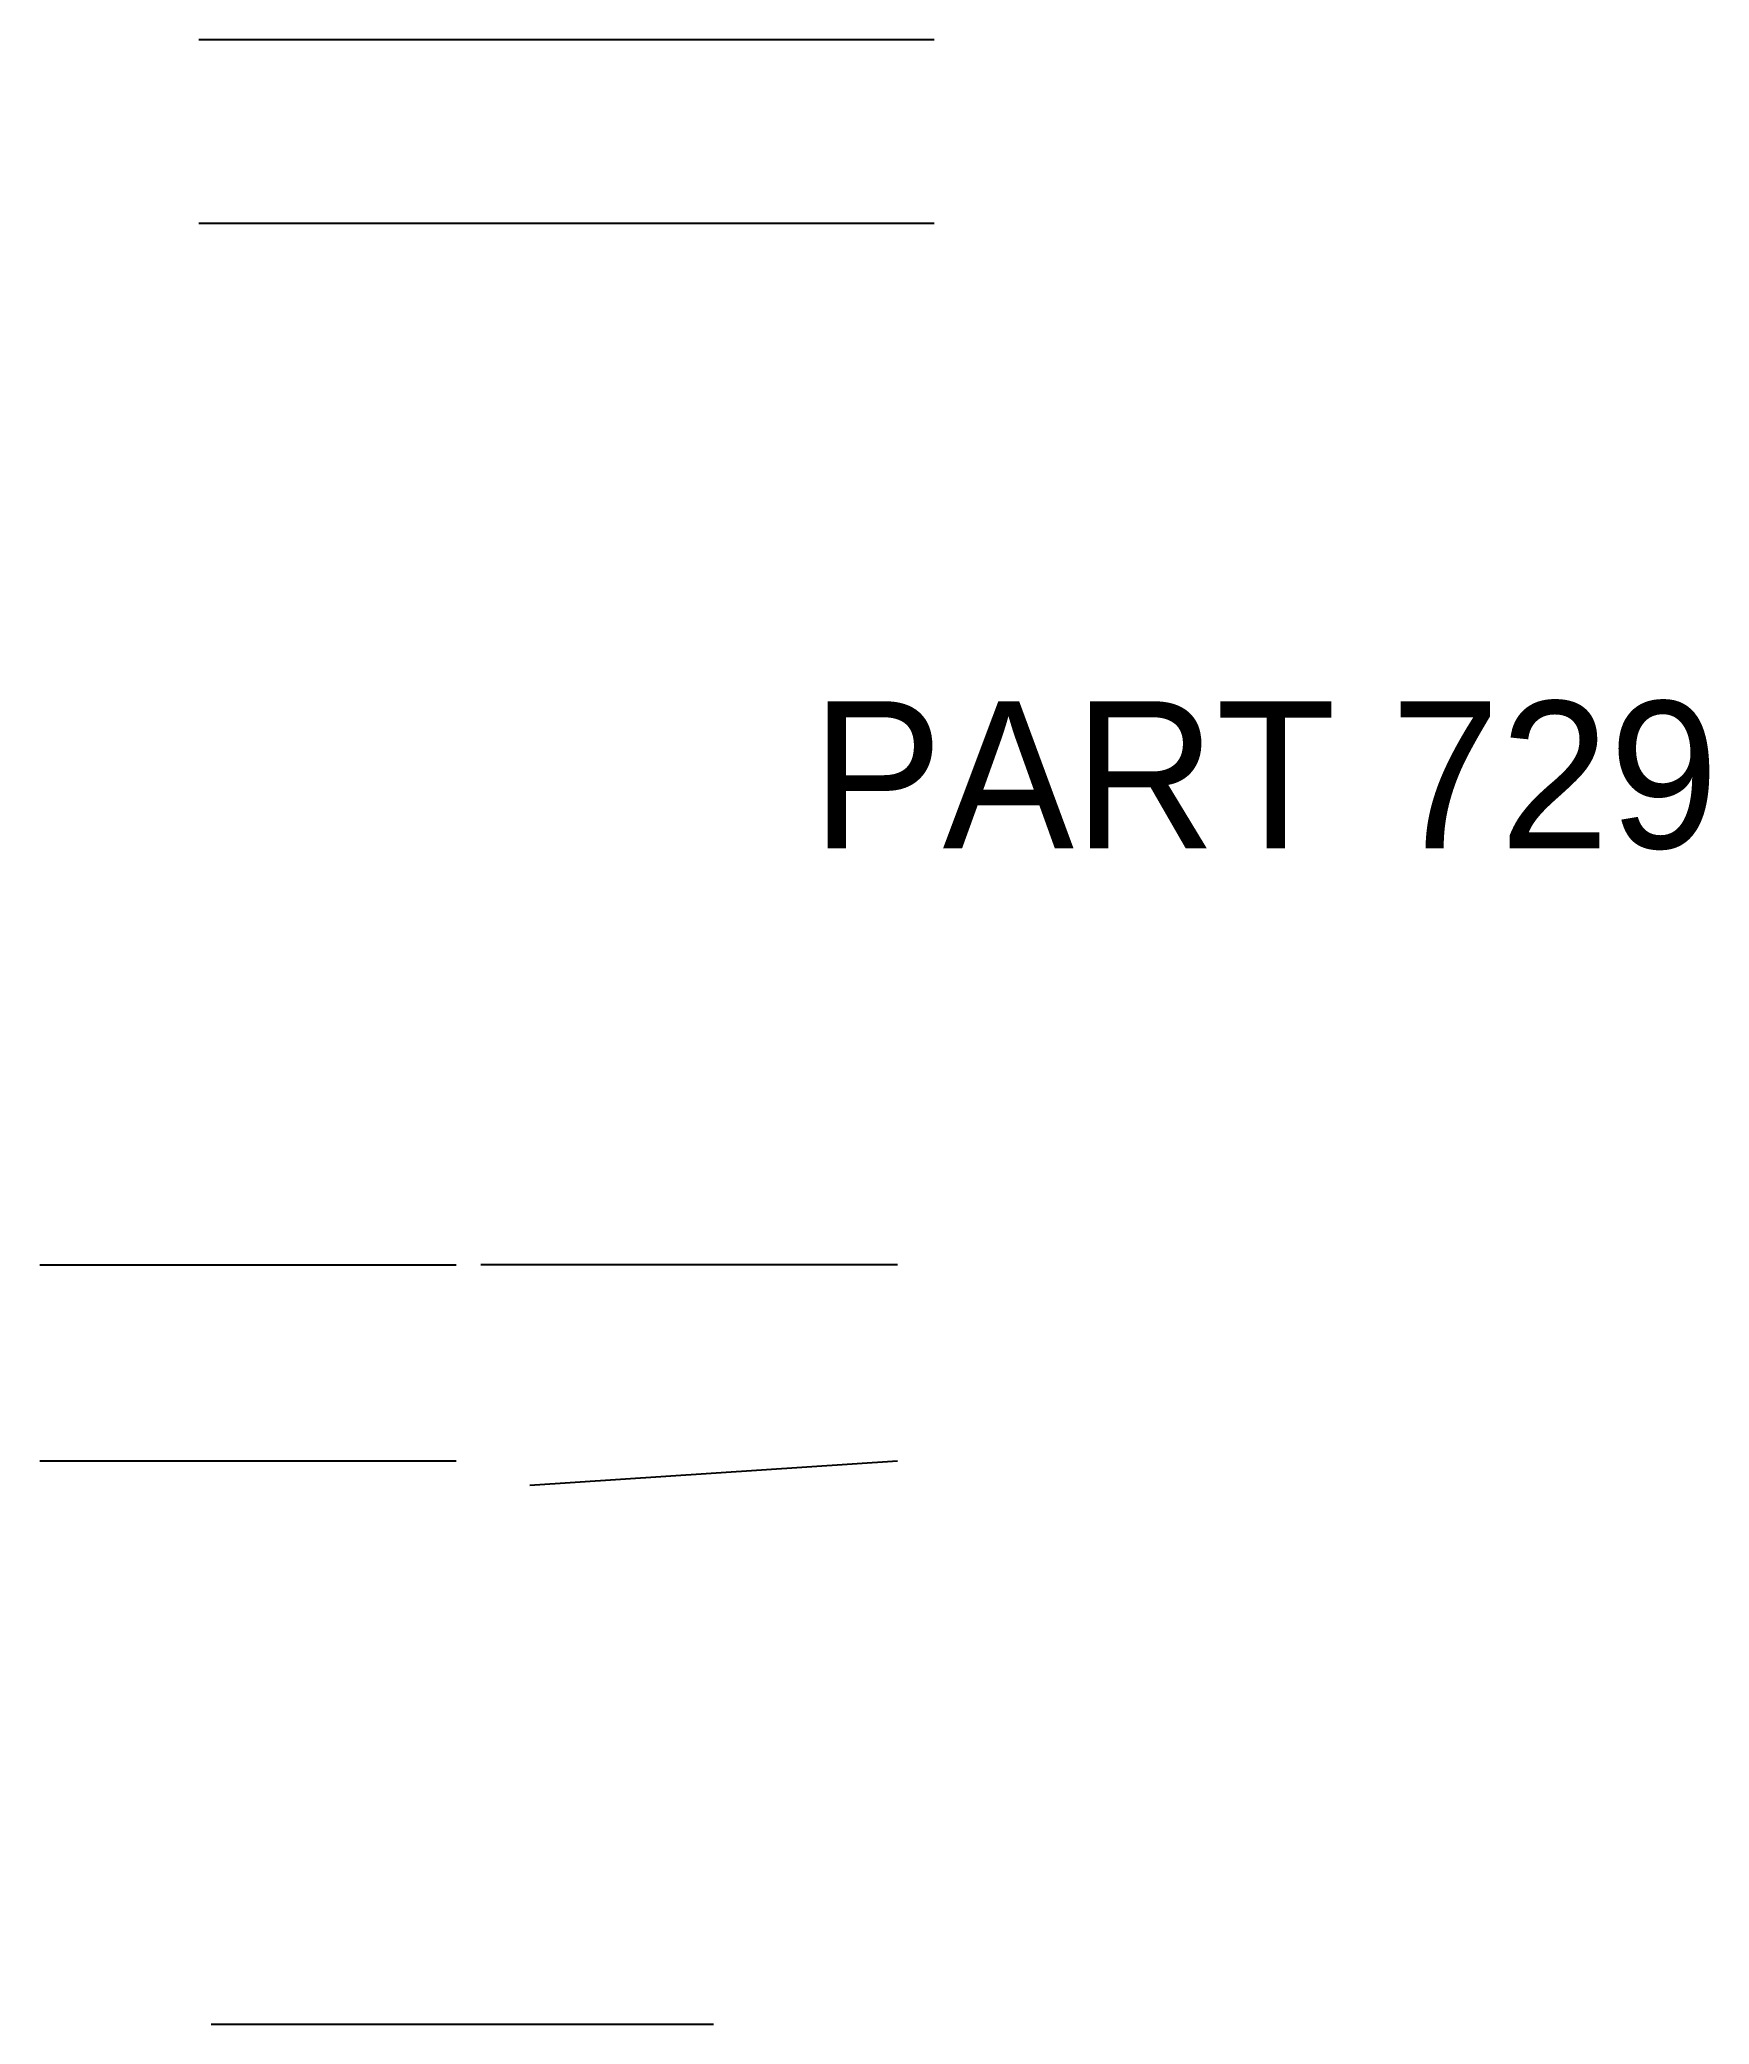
# Model space of a CAD drawing. Header units: millimetres. Extents: x 1143 to 1279, y 739 to 901.
import ezdxf

# ---------------------------------------------------------------- set-up
doc = ezdxf.new("R2010")
doc.units = ezdxf.units.MM
doc.layers.add('ANNOTATIONS', color=3, linetype='Continuous')
doc.layers.add('GEOMETRY', color=7, linetype='Continuous')

msp = doc.modelspace()

# ---------------------------------------------------------------- linework, layer by layer
at = {"layer": 'GEOMETRY'}
for points in [[(1216, 901), (1156, 901)], [(1216, 886), (1156, 886)], [(1143, 801), (1177, 801)], [(1213, 801), (1179, 801)], [(1143, 785), (1177, 785)], [(1183, 783), (1213, 785)], [(1157, 739), (1198, 739)]]:
    msp.add_lwpolyline(points, dxfattribs=at)

# ---------------------------------------------------------------- texts
at = {"layer": 'ANNOTATIONS'}
msp.add_text('PART 729', height=12, dxfattribs=at).set_placement((1206, 835))

doc.saveas('drawing.dxf')
